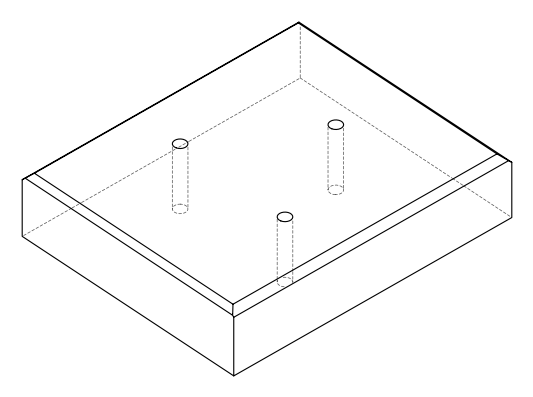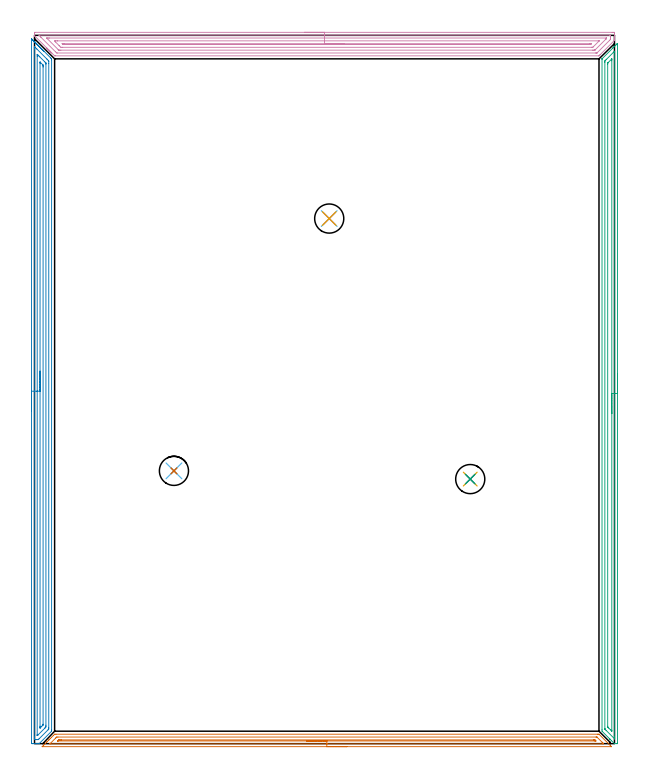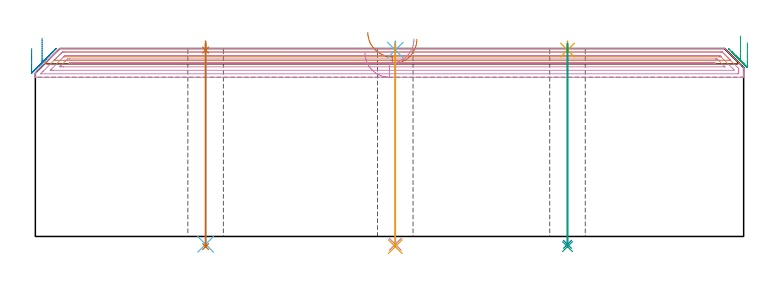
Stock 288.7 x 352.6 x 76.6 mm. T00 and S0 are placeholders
(PLAN: 13 operations, 7 tool changes, 40 min)
(1 AREA_MILL | FG_CHAMFER_SURFACE | UGT0205_001 | 6.82 min | 5530 mm3)
(2 AREA_MILL_1 | FG_CHAMFER_SURFACE_1 | UGT0205_001 | 11.23 min | 17494 mm3)
(3 AREA_MILL_2 | FG_CHAMFER_SURFACE_2 | UGT0205_001 | 8.44 min | 10341 mm3)
(4 AREA_MILL_3 | FG_CHAMFER_SURFACE_3 | UGT0205_001 | 11.45 min | 19085 mm3)
(5 SPOT_DRILL | STEP1HOLE | NXT0321_9005460120000 | 0.03 min | 3 mm3)
(6 SPOT_DRILL_1 | STEP1HOLE_1 | NXT0321_9005460120000 | 0.03 min | 7 mm3)
(7 SPOT_DRILL_2 | STEP1HOLE_2 | NXT0321_9005460120000 | 0.03 min | 2 mm3)
(8 DRILL_THROUGH_HOLE_INTO_CENTER | STEP1HOLE | NXT0301_065 | 0.33 min | 5286 mm3)
(9 DRILL_TO_ENLARGE_THROUGH_HOLE | STEP1HOLE | NXT0301_106 | 0.33 min | 7329 mm3)
(10 DRILL_THROUGH_HOLE_INTO_CENTER_1 | STEP1HOLE_1 | NXT0301_065 | 0.33 min | 5298 mm3)
(11 DRILL_TO_ENLARGE_THROUGH_HOLE_1 | STEP1HOLE_1 | NXT0301_106 | 0.33 min | 7327 mm3)
(12 DRILL_THROUGH_HOLE_INTO_CENTER_2 | STEP1HOLE_2 | NXT0301_065 | 0.33 min | 5300 mm3)
(13 DRILL_TO_ENLARGE_THROUGH_HOLE_2 | STEP1HOLE_2 | NXT0301_106 | 0.33 min | 7324 mm3)
(TOOL UGT0205_001 | Chamfer Mill 20 x 3 x 45 deg. | D20 FL50 Z2)
(TOOL NXT0321_9005460120000 | NC Spot Drill, 142deg, 12mm, Carbide, Uncoated | D12 PA142 FL30 Z2)
(TOOL NXT0301_065 | Carbide Drill 9.4mm [860.1-0940-075A1-MM 2214] | D9.4 PA140 FL98 Z2)
(TOOL NXT0301_106 | Carbide Drill 14.5mm [860.1-1450-073A1-MM 2214] | D14.5 PA140 FL83 Z2)
(OP 1 AREA_MILL)
G17 G21 G94 G90
T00 M6
G54
G17 G0 G90 X155.5 Y-1.5 S1061 M3
G43 Z86.6 H0
Z80.4
G94 G1 X155.462 Z79.528 F250.
X155.348 Z78.664
X155.159 Z77.812
X154.897 Z76.98
X154.563 Z76.174
X154.16 Z75.4
X153.691 Z74.664
X153.16 Z73.972
X152.571 Z73.329
X151.928 Z72.74
X151.236 Z72.209
X150.5 Z71.74
X149.726 Z71.337
X148.92 Z71.003
X148.088 Z70.741
X147.236 Z70.552
X146.371 Z70.438
X145.5 Z70.4
X3.966
X3.813 Y-1.498 Z70.401
X3.823 Y-1.486 Z70.413
X3.966 Y-1.335 Z70.564
X4.547 Y-0.751 Z71.145
X4.911 Y-0.389 Z71.511
X5.429 Y0.131 Z72.027
X6.018 Y0.718 Z72.618
X6.198 Y0.9 Z72.797
X6.311 Y1.012 Z72.909
X6.9 Y1.6 Z73.5
X7.091 Y1.792 Z73.69
X7.193 Y1.894 Z73.791
X7.782 Y2.482 Z74.382
X8.431 Y3.131 Z75.03
X9.324 Y4.024 Z75.923
X9.987 Y4.687 Z76.586
X9.997 Y4.694 Z76.59
X10.663 Y4.7 Z76.6
X280.337
X281.003 Y4.694 Z76.59
X281.013 Y4.687 Z76.586
X281.014 Y4.686 Z76.585
X286.747 Y-1.045 Z70.852
X287.193 Y-1.494 Z70.406
X287.19 Y-1.497 Z70.403
X287.183 Y-1.5 Z70.4
X145.5
Y-0.086 Z71.814
X7.905 Y-0.085 Z71.815
X7.712 Y-0.08 Z71.82
X7.681 Y-0.078 Z71.822
X7.686 Y-0.069 Z71.831
X7.699 Y-0.054 Z71.846
X7.784 Y0.034 Z71.934
X7.873 Y0.123 Z72.023
X10.446 Y2.696 Z74.596
X10.663 Y2.913 Z74.813
X10.892 Y3.137 Z75.037
X10.992 Y3.23 Z75.13
X11.052 Y3.279 Z75.179
X11.635 Y3.286 Z75.186
X279.523 Y3.285 Z75.185
X279.929 Y3.281 Z75.181
X279.95 Y3.279 Z75.179
X279.985 Y3.253 Z75.153
X280.069 Y3.177 Z75.077
X280.19 Y3.06 Z74.96
X282.532 Y0.718 Z72.618
X283.016 Y0.232 Z72.132
X283.226 Y0.013 Z71.913
X283.299 Y-0.079 Z71.821
X283.016 Y-0.084 Z71.816
X282.936 Y-0.085 Z71.815
X145.5 Y-0.086 Z71.814
Y1.328 Z73.228
X11.83 Y1.329 Z73.229
X11.577 Y1.332 Z73.232
X11.556 Y1.334 Z73.234
X11.547 Y1.337 Z73.237
X11.55 Y1.345 Z73.245
X11.556 Y1.356 Z73.256
X11.679 Y1.479 Z73.379
X11.802 Y1.6 Z73.5
X12.022 Y1.81 Z73.71
X12.087 Y1.865 Z73.765
X12.178 Y1.867 Z73.767
X12.449 Y1.87 Z73.77
X13.067 Y1.871 Z73.771
X13.342 Y1.872 Z73.772
X278.276 Y1.871 Z73.771
X278.551 Y1.87 Z73.77
X278.826 Y1.867 Z73.767
X278.902 Y1.865 Z73.765
X278.933 Y1.856 Z73.756
X278.954 Y1.839 Z73.739
X279.038 Y1.76 Z73.66
X279.199 Y1.6 Z73.5
X279.444 Y1.35 Z73.25
X279.449 Y1.334 Z73.234
X279.444 Y1.333 Z73.233
X278.825 Y1.329 Z73.229
X145.5 Y1.328 Z73.228
X144.628 Z73.267
X143.763 Z73.38
X142.912 Z73.569
X142.08 Z73.832
X141.274 Z74.165
X140.5 Z74.568
X139.764 Z75.037
X139.072 Z75.568
X138.429 Z76.157
X137.839 Z76.801
X137.308 Z77.493
X136.84 Z78.228
X136.437 Z79.002
X136.103 Z79.808
X135.841 Z80.64
X135.652 Z81.492
X135.538 Z82.357
X135.5 Z83.228
G0 Z86.6
M5
M2
(OP 2 AREA_MILL_1)
G17 G21 G94 G90
T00 M6
G54
G17 G0 G90 X-1.5 Y165.45 S1061 M3
G43 Z86.6 H0
Z76.6
G94 G1 Y165.488 Z75.728 F250.
Y165.602 Z74.864
Y165.791 Z74.012
Y166.053 Z73.18
Y166.387 Z72.374
Y166.79 Z71.6
Y167.258 Z70.864
Y167.79 Z70.172
Y168.379 Z69.529
Y169.022 Z68.94
Y169.714 Z68.408
Y170.45 Z67.94
Y171.224 Z67.537
Y172.03 Z67.203
Y172.862 Z66.941
Y173.713 Z66.752
Y174.578 Z66.638
Y175.45 Z66.6
Y350.642
X-1.494 Y350.866 Z66.604
X-1.492 Y350.881 Z66.606
X-1.465 Y350.866 Z66.633
X-1.414 Y350.815 Z66.684
X-1.168 Y350.568 Z66.932
X-0.944 Y350.346 Z67.152
X-0.869 Y350.27 Z67.23
X-0.724 Y350.125 Z67.375
X-0.648 Y350.05 Z67.448
X-0.571 Y349.972 Z67.528
X-0.43 Y349.83 Z67.67
X-0.352 Y349.754 Z67.744
X-0.273 Y349.674 Z67.826
X-0.135 Y349.535 Z67.964
X-0.056 Y349.457 Z68.041
X0.025 Y349.376 Z68.124
X0.16 Y349.241 Z68.259
X0.241 Y349.161 Z68.337
X0.323 Y349.077 Z68.422
X0.454 Y348.946 Z68.553
X0.537 Y348.865 Z68.633
X0.621 Y348.779 Z68.72
X0.749 Y348.652 Z68.848
X0.833 Y348.568 Z68.929
X0.919 Y348.481 Z69.018
X1.043 Y348.357 Z69.142
X1.13 Y348.272 Z69.226
X1.217 Y348.183 Z69.316
X1.338 Y348.063 Z69.437
X1.426 Y347.976 Z69.522
X1.515 Y347.885 Z69.614
X1.632 Y347.768 Z69.732
X1.722 Y347.68 Z69.818
X1.813 Y347.587 Z69.913
X1.927 Y347.473 Z70.026
X2.019 Y347.383 Z70.115
X2.111 Y347.289 Z70.211
X2.221 Y347.179 Z70.321
X2.315 Y347.087 Z70.411
X2.409 Y346.991 Z70.509
X2.516 Y346.884 Z70.615
X2.611 Y346.791 Z70.707
X2.707 Y346.693 Z70.807
X2.811 Y346.59 Z70.91
X2.907 Y346.494 Z71.003
X3.005 Y346.395 Z71.105
X3.105 Y346.295 Z71.205
X3.204 Y346.198 Z71.3
X3.303 Y346.097 Z71.403
X3.4 Y346.001 Z71.499
X3.5 Y345.902 Z71.596
X3.602 Y345.799 Z71.701
X3.694 Y345.706 Z71.794
X3.796 Y345.606 Z71.892
X3.9 Y345.501 Z71.999
X3.989 Y345.411 Z72.088
X4.093 Y345.309 Z72.189
X4.198 Y345.203 Z72.297
X4.283 Y345.117 Z72.383
X4.389 Y345.013 Z72.485
X4.496 Y344.904 Z72.595
X4.578 Y344.822 Z72.677
X4.685 Y344.717 Z72.781
X7.944 Y341.457 Z76.041
X8.073 Y341.328 Z76.172
X8.389 Y341.012 Z76.487
X8.407 Y340.993 Z76.505
X8.506 Y340.887 Z76.593
X8.5 Y340.442 Z76.6
Y6.877
X8.505 Y6.212 Z76.595
X8.402 Y6.101 Z76.5
X8.389 Y6.088 Z76.487
X2.354 Y0.054 Z70.452
X2.299 Y0.01 Z70.396
X2.247 Y0. Z70.346
X2.207 Z70.307
X1.561 Z69.661
X0.833 Z68.929
X-0.419 Z67.678
X-0.944 Y0.001 Z67.15
X-1.182 Y0.003 Z66.913
X-1.491 Y0.008 Z66.605
X-1.494 Y0.078 Z66.603
X-1.499 Y0.63 Z66.601
X-1.5 Y1.189 Z66.6
Y175.45
X-0.086 Z68.014
Y345.799
X-0.084 Y346.693 Z68.016
X-0.083 Y346.72 Z68.017
X-0.056 Y346.994 Z68.044
X0.254 Y346.693 Z68.354
X0.833 Y346.117 Z68.933
X1.152 Y345.799 Z69.252
X6.167 Y340.783 Z74.267
X6.515 Y340.433 Z74.615
X7.056 Y339.883 Z75.156
X7.083 Y339.539 Z75.183
X7.084 Y339.51 Z75.184
X7.086 Y338.645 Z75.186
X7.085 Y7.784 Z75.185
X7.084 Y7.755 Z75.184
X7.056 Y7.217 Z75.156
X6.896 Y7.05 Z74.996
X6.739 Y6.89 Z74.839
X2.269 Y2.419 Z70.369
X1.991 Y2.148 Z70.091
X1.9 Y2.062 Z70.
X1.825 Y2.01 Z69.925
X1.722 Y2.007 Z69.822
X1.249 Y2.001 Z69.349
X0.833 Z68.933
X0.358 Y2.002 Z68.458
X-0.056 Y2.01 Z68.044
X-0.083 Y2.419 Z68.017
X-0.085 Y2.448 Z68.015
X-0.086 Y3.313 Z68.014
Y175.45
X1.328 Z69.428
X1.329 Y342.222 Z69.429
X1.33 Y342.616 Z69.43
X1.334 Y343.116 Z69.434
X1.335 Y343.147 Z69.435
X1.377 Y343.116 Z69.477
X1.722 Y342.776 Z69.822
X2.279 Y342.222 Z70.379
X2.611 Y341.89 Z70.711
X4.962 Y339.539 Z73.062
X5.278 Y339.222 Z73.378
X5.564 Y338.931 Z73.664
X5.634 Y338.855 Z73.734
X5.665 Y338.82 Z73.765
X5.666 Y338.776 Z73.766
X5.669 Y338.645 Z73.769
X5.671 Y338.249 Z73.771
Y9.177
X5.668 Y8.678 Z73.768
X5.665 Y8.288 Z73.765
X5.278 Y7.879 Z73.378
X5.231 Y7.831 Z73.331
X1.665 Y4.265 Z69.765
X1.606 Y4.207 Z69.706
X1.495 Y4.107 Z69.595
X1.378 Y4.01 Z69.478
X1.343 Z69.443
X1.335 Y4.053 Z69.435
X1.332 Y4.132 Z69.432
X1.33 Y4.207 Z69.43
X1.329 Y4.404 Z69.429
X1.328 Y4.603 Z69.428
Y175.45
X2.743 Z70.843
Y338.645
X2.748 Y339.284 Z70.848
Y339.289
X2.757 Y339.284 Z70.857
X2.801 Y339.246 Z70.901
X2.888 Y339.162 Z70.988
X3.899 Y338.151 Z71.999
X4.098 Y337.949 Z72.198
X4.197 Y337.846 Z72.297
X4.244 Y337.795 Z72.344
X4.25 Y337.751 Z72.35
X4.256 Y336.99 Z72.356
X4.257 Y336.856 Z72.357
Y9.705
X4.256 Y9.572 Z72.356
X4.252 Y9.382 Z72.352
X4.25 Y9.337 Z72.35
X4.238 Y9.298 Z72.338
X4.178 Y9.235 Z72.278
X4.009 Y9.061 Z72.109
X3.63 Y8.678 Z71.73
X3.119 Y8.167 Z71.219
X2.998 Y8.047 Z71.098
X2.853 Y7.904 Z70.953
X2.791 Y7.846 Z70.891
X2.755 Y7.815 Z70.855
X2.749 Y7.814 Z70.849
X2.748 Y7.841 Z70.848
X2.745 Y8.02 Z70.845
X2.743 Y8.546 Z70.843
Y8.678
Y175.45
Y176.322 Z70.881
Y177.186 Z70.995
Y178.038 Z71.183
Y178.87 Z71.446
Y179.676 Z71.78
Y180.45 Z72.182
Y181.186 Z72.651
Y181.878 Z73.182
Y182.521 Z73.772
Y183.11 Z74.415
Y183.641 Z75.107
Y184.11 Z75.843
Y184.513 Z76.616
Y184.847 Z77.422
Y185.109 Z78.254
Y185.298 Z79.106
Y185.412 Z79.971
Y185.45 Z80.843
G0 Z86.6
M5
M2
(OP 3 AREA_MILL_2)
G17 G21 G94 G90
T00 M6
G54
G17 G0 G90 X290.2 Y184.3 S1061 M3
G43 Z86.6 H0
Z78.9
G94 G1 Y184.262 Z78.028 F250.
Y184.148 Z77.163
Y183.959 Z76.312
Y183.697 Z75.48
Y183.363 Z74.674
Y182.96 Z73.9
Y182.492 Z73.164
Y181.96 Z72.472
Y181.371 Z71.829
Y180.728 Z71.24
Y180.036 Z70.708
Y179.3 Z70.24
Y178.526 Z69.837
Y177.72 Z69.503
Y176.888 Z69.241
Y176.037 Z69.052
Y175.172 Z68.938
Y174.3 Z68.9
Y0.433
X290.196 Y0.167 Z68.904
X290.191 Y0.003 Z68.905
X290.172 Y0.001 Z68.924
X290.01 Y0. Z69.085
X289.848 Z69.247
X288.755 Y0.001 Z70.344
X288.707 Y0.003 Z70.39
X288.681 Y0.018 Z70.416
X287.254 Y1.446 Z71.845
X286.641 Y2.057 Z72.456
X286.598 Y2.101 Z72.501
X286.397 Y2.302 Z72.701
X286.35 Y2.349 Z72.747
X286.3 Y2.399 Z72.798
X282.729 Y5.971 Z76.371
X282.653 Y6.049 Z76.446
X282.501 Y6.205 Z76.587
X282.5 Y6.864 Z76.6
X282.502 Y340.843 Z76.597
X282.503 Y340.852
X282.512 Y340.902 Z76.584
X282.528 Y340.926 Z76.569
X282.706 Y341.106 Z76.394
X287.662 Y346.064 Z71.434
X287.8 Y346.201 Z71.298
X287.957 Y346.358 Z71.14
X288.099 Y346.501 Z70.997
X288.246 Y346.648 Z70.851
X288.386 Y346.787 Z70.712
X288.536 Y346.938 Z70.559
X289.031 Y347.431 Z70.069
X289.289 Y347.689 Z69.81
X289.41 Y347.812 Z69.686
X289.745 Y348.145 Z69.354
X289.963 Y348.363 Z69.136
X290.085 Y348.486 Z69.013
X290.185 Y348.582 Z68.913
X290.195 Y348.583 Z68.904
X290.199 Y348.582 Z68.899
X290.2 Y174.3 Z68.9
X288.786 Z70.314
Y3.292
X288.783 Y2.593 Z70.317
X288.779 Y2.399 Z70.321
X288.777 Y2.38 Z70.323
X288.775 Y2.382 Z70.325
X288.752 Y2.399 Z70.348
X284.601 Y6.549 Z74.499
X284.287 Y6.864 Z74.813
X283.96 Y7.201 Z75.14
X283.921 Y7.242 Z75.179
X283.919 Y7.26 Z75.181
X283.916 Y7.303 Z75.184
X283.915 Y7.39 Z75.185
X283.914 Y7.566 Z75.186
X283.917 Y339.057 Z75.183
X283.921 Y339.752 Z75.179
X283.923 Y339.849 Z75.177
X284.011 Y339.95 Z75.089
X284.305 Y340.252 Z74.795
X284.601 Y340.551 Z74.499
X284.745 Y340.696 Z74.355
X288.099 Y344.049 Z71.001
X288.465 Y344.415 Z70.635
X288.566 Y344.515 Z70.534
X288.726 Y344.668 Z70.374
X288.778 Y344.717 Z70.322
X288.782 Y344.61 Z70.318
X288.785 Y344.415 Z70.315
Y344.226
X288.786 Y174.3 Z70.314
X287.372 Z71.728
X287.371 Y6.714 Z71.729
X287.37 Y6.563 Z71.73
X287.365 Y6.264 Z71.735
X287.364 Y6.244 Z71.736
X287.359 Y6.247 Z71.741
X287.335 Y6.267 Z71.765
X287.293 Y6.307 Z71.807
X287.224 Y6.375 Z71.876
X286.735 Y6.864 Z72.365
X285.842 Y7.757 Z73.258
X285.476 Y8.127 Z73.624
X285.35 Y8.259 Z73.75
X285.337 Y8.274 Z73.763
X285.333 Y8.32 Z73.767
X285.33 Y8.399 Z73.77
X285.329 Y8.5 Z73.771
Y8.65
X285.33 Y338.312 Z73.77
X285.332 Y338.461 Z73.768
X285.337 Y338.758 Z73.763
X285.339 Y338.829 Z73.761
X285.353 Y338.846 Z73.747
X285.388 Y338.886 Z73.712
X285.476 Y338.976 Z73.624
X285.515 Y339.016 Z73.585
X287.224 Y340.725 Z71.876
X287.283 Y340.783 Z71.817
X287.344 Y340.843 Z71.756
X287.356 Y340.849 Z71.744
X287.365 Y340.851 Z71.735
X287.367 Y340.843 Z71.733
X287.371 Y340.744 Z71.73
Y340.693 Z71.729
X287.372 Y339.95 Z71.728
Y174.3
Y173.428 Z71.766
Y172.564 Z71.88
Y171.712 Z72.069
Y170.88 Z72.331
Y170.074 Z72.665
Y169.3 Z73.068
Y168.564 Z73.537
Y167.872 Z74.068
Y167.229 Z74.657
Y166.64 Z75.301
Y166.109 Z75.993
Y165.64 Z76.728
Y165.237 Z77.502
Y164.903 Z78.308
Y164.641 Z79.14
Y164.452 Z79.992
Y164.338 Z80.857
Y164.3 Z81.728
G0 Z86.6
M5
M2
(OP 4 AREA_MILL_3)
G17 G21 G94 G90
T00 M6
G54
G17 G0 G90 X134.35 Y354.1 S1061 M3
G43 Z86.6 H0
Z74.9
G94 G1 X134.388 Z74.028 F250.
X134.502 Z73.164
X134.691 Z72.312
X134.953 Z71.48
X135.287 Z70.674
X135.69 Z69.9
X136.159 Z69.164
X136.69 Z68.472
X137.279 Z67.829
X137.922 Z67.24
X138.614 Z66.709
X139.35 Z66.24
X140.124 Z65.837
X140.93 Z65.503
X141.762 Z65.241
X142.614 Z65.052
X143.479 Z64.938
X144.35 Z64.9
X287.558
X288.09 Y354.098 Z64.902
X288.615 Y354.093 Z64.903
X288.692 Y354.091 Z64.905
X288.7 Y353.572 Z65.423
Y353.01 Z65.987
Y352.685 Z66.312
Y352.123 Z66.873
Y351.798 Z67.198
Y350.674 Z68.325
X288.69 Y350.094 Z68.904
X288.622 Y350.024 Z68.975
X288.536 Y349.935 Z69.062
X281.53 Y342.928 Z76.07
X281.394 Y342.791 Z76.205
X281.062 Y342.461 Z76.537
X281.023 Y342.433 Z76.565
X280.968 Y342.411 Z76.588
X280.95 Y342.406 Z76.594
X10.431 Y342.4 Z76.6
X9.999 Y342.406 Z76.592
X9.921 Y342.478 Z76.52
X8.583 Y343.815 Z75.181
X8.524 Y343.876 Z75.123
X8.348 Y344.052 Z74.947
X8.288 Y344.111 Z74.886
X8.23 Y344.169 Z74.83
X8.05 Y344.349 Z74.65
X7.992 Y344.407 Z74.59
X7.936 Y344.463 Z74.536
X7.753 Y344.647 Z74.352
X7.696 Y344.702 Z74.295
X7.643 Y344.757 Z74.242
X7.455 Y344.944 Z74.054
X7.401 Y344.998 Z73.999
X7.349 Y345.051 Z73.948
X7.157 Y345.242 Z73.757
X7.105 Y345.294 Z73.703
X7.055 Y345.344 Z73.655
X6.86 Y345.54 Z73.459
X6.809 Y345.589 Z73.408
X6.762 Y345.638 Z73.361
X6.562 Y345.837 Z73.162
X6.514 Y345.885 Z73.112
X6.468 Y345.932 Z73.067
X6.265 Y346.135 Z72.864
X6.218 Y346.18 Z72.817
X6.174 Y346.225 Z72.774
X5.967 Y346.433 Z72.566
X5.923 Y346.476 Z72.521
X5.88 Y346.519 Z72.48
X0.313 Y352.087 Z66.912
X0.157 Y352.241 Z66.755
X0.015 Y352.386 Z66.612
X0.002 Y352.406 Z66.591
X0. Y352.463 Z66.536
Y352.474 Z66.525
Y353.734 Z65.261
Y353.897 Z65.099
X0.002 Y354.091 Z64.905
X0.164 Y354.1 Z64.9
X144.35
Y352.686 Z66.314
X286.303
X286.69 Y352.685 Z66.315
X286.698 Y352.294 Z66.706
X286.699 Y351.798 Z67.202
X286.698 Y351.406 Z67.594
X286.69 Y350.911 Z68.089
X286.678 Y350.54 Z68.46
X286.304 Y350.154 Z68.846
X286.239 Y350.089 Z68.911
X280.055 Y343.904 Z75.096
X280.008 Y343.862 Z75.138
X279.978 Y343.838 Z75.162
X279.937 Y343.827 Z75.173
X279.827 Y343.824 Z75.176
X279.606 Y343.822 Z75.178
X279.162 Y343.82 Z75.18
X11.325 Y343.814 Z75.186
X11.047 Y343.815 Z75.185
X10.431 Y344.42 Z74.58
X3.289 Y351.561 Z67.439
X3.052 Y351.798 Z67.202
X2.396 Y352.458 Z66.542
X2.177 Y352.685 Z66.315
X2.395 Y352.686 Z66.314
X144.35
Y351.272 Z67.729
X284.519 Y351.271
X284.64 Y351.27 Z67.73
X284.682 Y351.268 Z67.732
X284.687 Y351.266 Z67.734
X284.692 Y351.254 Z67.746
X284.695 Y351.211 Z67.789
X284.693 Y351.091 Z67.909
X284.69 Y351.021 Z67.979
X284.649 Y350.96 Z68.04
X284.608 Y350.911 Z68.089
X284.565 Y350.865 Z68.135
X284.519 Y350.818 Z68.182
X279.162 Y345.46 Z73.54
X279.005 Y345.31 Z73.69
X278.947 Y345.257 Z73.743
X278.923 Y345.241 Z73.759
X278.893 Y345.24 Z73.76
X278.624 Y345.236 Z73.764
X278.269 Y345.235 Z73.765
X277.733
X13.109 Y345.229 Z73.771
X12.578 Y345.23 Z73.77
X12.217 Y345.233 Z73.767
X12.098 Y345.236 Z73.764
X12.064 Y345.247 Z73.753
X12.031 Y345.276 Z73.724
X11.965 Y345.338 Z73.662
X11.711 Y345.589 Z73.411
X6.389 Y350.911 Z68.089
X6.235 Y351.068 Z67.932
X6.114 Y351.194 Z67.806
X6.049 Y351.265 Z67.735
X6.134 Y351.266 Z67.734
X6.498 Y351.27 Z67.73
X6.86 Y351.271 Z67.729
X7.39 Y351.272 Z67.728
X144.35 Z67.729
Y349.857 Z69.143
X280.731
X280.947 Y349.855 Z69.145
X281.013 Y349.852 Z69.148
X281.086 Y349.846 Z69.154
X280.995 Y349.743 Z69.257
X278.269 Y347.017 Z71.983
X277.994 Y346.749 Z72.251
X277.904 Y346.664 Z72.336
X277.735 Y346.656 Z72.344
X277.376 Y346.651 Z72.349
X277.202 Y346.649 Z72.351
X14.002 Y346.643 Z72.357
X13.833 Y346.644 Z72.356
X13.109 Y346.65 Z72.35
X12.387 Y347.363 Z71.637
X12.217 Y347.532 Z71.468
X10.431 Y349.319 Z69.681
X9.922 Y349.839 Z69.161
X10.431 Y349.853 Z69.147
X10.601 Y349.856 Z69.144
X11.324 Y349.857 Z69.143
X11.491
X144.35
Y348.443 Z70.557
X276.483
X277.186 Y348.439 Z70.561
X277.194 Y348.437 Z70.563
X277.208 Y348.417 Z70.583
X277.041 Y348.25 Z70.75
X276.855 Y348.07 Z70.93
X276.669 Y348.066 Z70.934
X276.483 Y348.065 Z70.935
X275.779 Y348.063 Z70.937
X275.591
X14.895 Y348.058 Z70.942
X14.192 Y348.062 Z70.938
X14.153 Y348.064 Z70.936
X14.062 Y348.144 Z70.856
X14.002 Y348.197 Z70.803
X13.949 Y348.25 Z70.75
X13.897 Y348.305 Z70.695
X13.798 Y348.412 Z70.588
X13.778 Y348.439 Z70.561
X13.782 Y348.44 Z70.56
X13.809 Y348.442 Z70.558
X14.002 Y348.443 Z70.557
X14.701
X144.35
X145.222 Z70.595
X146.087 Z70.709
X146.938 Z70.898
X147.77 Z71.16
X148.576 Z71.494
X149.35 Z71.897
X150.086 Z72.365
X150.778 Z72.896
X151.421 Z73.486
X152.011 Z74.129
X152.542 Z74.821
X153.01 Z75.557
X153.413 Z76.331
X153.747 Z77.137
X154.009 Z77.969
X154.198 Z78.82
X154.312 Z79.685
X154.35 Z80.557
G0 Z86.6
M5
M2
(OP 5 SPOT_DRILL)
G17 G21 G94 G90
T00 M6
G54
G17 G0 G90 X216.9 Y131.7 S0 M3
G43 Z86.6 H0
G94 G81 G98 Z75.976 F250. R79.6
G80
M5
M2
(OP 6 SPOT_DRILL_1)
G17 G21 G94 G90
T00 M6
G54
G17 G0 G90 X146.7 Y261.4 S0 M3
G43 Z86.6 H0
G94 G81 G98 Z75.976 F250. R79.6
G80
M5
M2
(OP 7 SPOT_DRILL_2)
G17 G21 G94 G90
T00 M6
G54
G17 G0 G90 X69.4 Y135.8 S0 M3
G43 Z86.6 H0
G94 G81 G98 Z75.976 F250. R79.6
G80
M5
M2
(OP 8 DRILL_THROUGH_HOLE_INTO_CENTER)
G17 G21 G94 G90
T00 M6
G54
G17 G0 G90 X216.9 Y131.7 S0 M3
G43 Z86.6 H1
G94 G73 G98 Z-3.211 F250. Q8.868 R78.6
G80
M5
M2
(OP 9 DRILL_TO_ENLARGE_THROUGH_HOLE)
G17 G21 G94 G90
T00 M6
G54
G17 G0 G90 X216.9 Y131.7 S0 M3
G43 Z86.6 H1
G94 G73 G98 Z-4.139 F250. Q13.456 R78.6
G80
M5
M2
(OP 10 DRILL_THROUGH_HOLE_INTO_CENTER_1)
G17 G21 G94 G90
T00 M6
G54
G17 G0 G90 X146.7 Y261.4 S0 M3
G43 Z86.6 H1
G94 G73 G98 Z-3.211 F250. Q8.868 R78.6
G80
M5
M2
(OP 11 DRILL_TO_ENLARGE_THROUGH_HOLE_1)
G17 G21 G94 G90
T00 M6
G54
G17 G0 G90 X146.7 Y261.4 S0 M3
G43 Z86.6 H1
G94 G73 G98 Z-4.139 F250. Q13.456 R78.6
G80
M5
M2
(OP 12 DRILL_THROUGH_HOLE_INTO_CENTER_2)
G17 G21 G94 G90
T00 M6
G54
G17 G0 G90 X69.4 Y135.8 S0 M3
G43 Z86.6 H1
G94 G73 G98 Z-3.211 F250. Q8.868 R78.6
G80
M5
M2
(OP 13 DRILL_TO_ENLARGE_THROUGH_HOLE_2)
G17 G21 G94 G90
T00 M6
G54
G17 G0 G90 X69.4 Y135.8 S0 M3
G43 Z86.6 H1
G94 G73 G98 Z-4.139 F250. Q13.456 R78.6
G80
M5
M2
